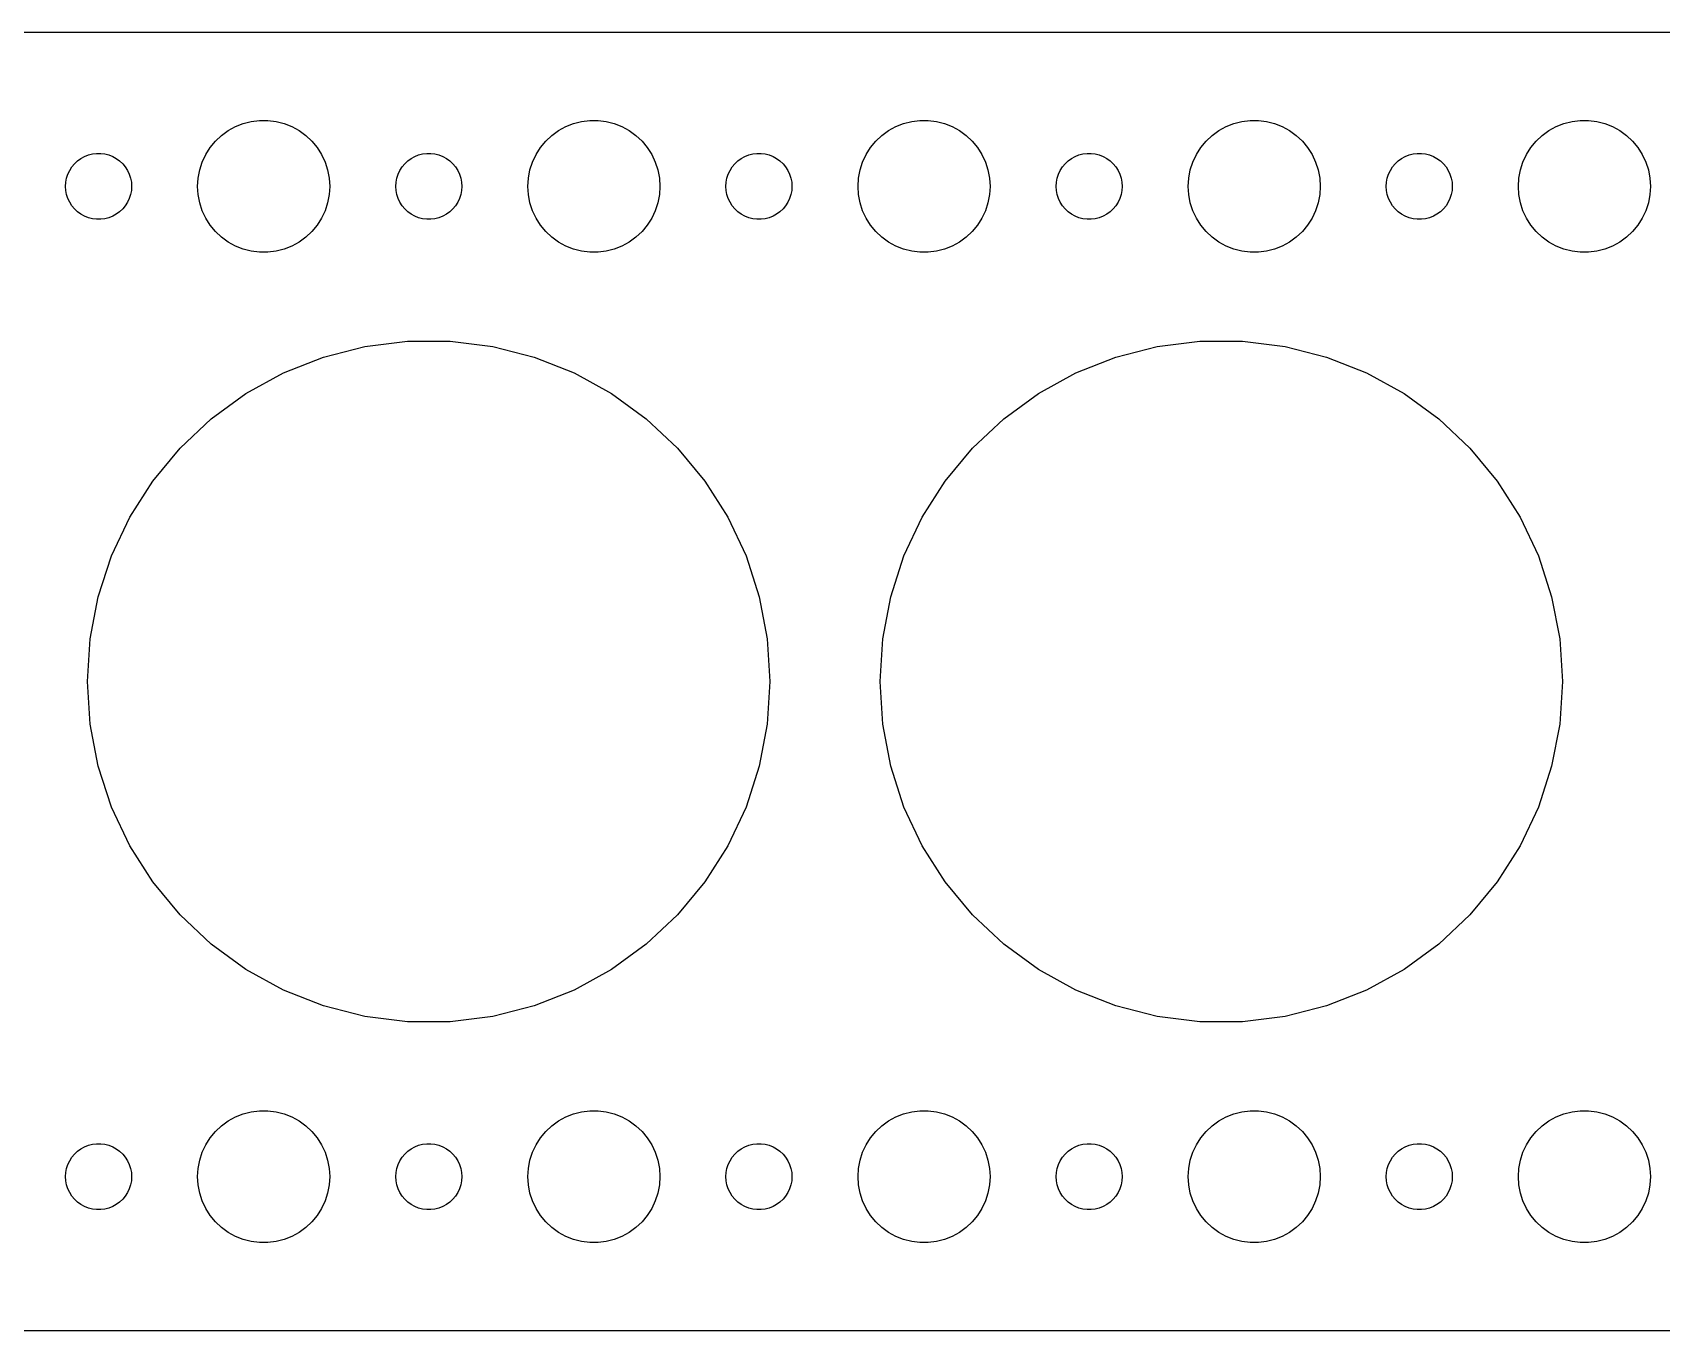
# Model space of a CAD drawing. Header units: metres. Extents: x -104 to 104, y 40 to 98.
# Drawn here: x -18 to 56, y 39.5 to 98.5 of the extents above; entities that cross this region are included whole.
import ezdxf

# ---------------------------------------------------------------- set-up
doc = ezdxf.new("R2010")
doc.units = ezdxf.units.M

msp = doc.modelspace()

# ---------------------------------------------------------------- linework, layer by layer
for p, q in [((99.8139, 98.4901), (-99.8139, 98.4901)), ((-9.41226, 93.8115), (-9.10747, 94.033)), ((-9.10747, 94.033), (-8.77733, 94.2145)), ((-8.77733, 94.2145), (-8.42705, 94.3532)), ((-8.42705, 94.3532), (-8.06213, 94.4469)), ((-8.06213, 94.4469), (-7.68837, 94.4941)), ((-7.68837, 94.4941), (-7.31161, 94.4941)), ((-7.31161, 94.4941), (-6.93785, 94.4469)), ((-6.93785, 94.4469), (-6.57294, 94.3532)), ((-6.57294, 94.3532), (-6.22266, 94.2145)), ((-6.22266, 94.2145), (-5.89252, 94.033)), ((-5.89252, 94.033), (-5.58772, 93.8115)), ((5.58772, 93.8115), (5.89252, 94.033)), ((5.89252, 94.033), (6.22266, 94.2145)), ((6.22266, 94.2145), (6.57294, 94.3532)), ((6.57294, 94.3532), (6.93785, 94.4469)), ((6.93785, 94.4469), (7.31161, 94.4941)), ((7.31161, 94.4941), (7.68837, 94.4941)), ((7.68837, 94.4941), (8.06213, 94.4469)), ((8.06213, 94.4469), (8.42705, 94.3532)), ((8.42705, 94.3532), (8.77733, 94.2145)), ((8.77733, 94.2145), (9.10747, 94.033)), ((9.10747, 94.033), (9.41226, 93.8115)), ((20.5877, 93.8115), (20.8925, 94.033)), ((20.8925, 94.033), (21.2227, 94.2145)), ((21.2227, 94.2145), (21.5729, 94.3532)), ((21.5729, 94.3532), (21.9379, 94.4469)), ((21.9379, 94.4469), (22.3116, 94.4941)), ((22.3116, 94.4941), (22.6884, 94.4941)), ((22.6884, 94.4941), (23.0621, 94.4469)), ((23.0621, 94.4469), (23.427, 94.3532)), ((23.427, 94.3532), (23.7773, 94.2145)), ((23.7773, 94.2145), (24.1075, 94.033)), ((24.1075, 94.033), (24.4123, 93.8115)), ((35.5877, 93.8115), (35.8925, 94.033)), ((35.8925, 94.033), (36.2227, 94.2145)), ((36.2227, 94.2145), (36.5729, 94.3532)), ((36.5729, 94.3532), (36.9379, 94.4469)), ((36.9379, 94.4469), (37.3116, 94.4941)), ((37.3116, 94.4941), (37.6884, 94.4941)), ((37.6884, 94.4941), (38.0621, 94.4469)), ((38.0621, 94.4469), (38.427, 94.3532)), ((38.427, 94.3532), (38.7773, 94.2145)), ((38.7773, 94.2145), (39.1075, 94.033)), ((39.1075, 94.033), (39.4123, 93.8115)), ((50.5877, 93.8115), (50.8925, 94.033)), ((50.8925, 94.033), (51.2227, 94.2145)), ((51.2227, 94.2145), (51.5729, 94.3532)), ((51.5729, 94.3532), (51.9379, 94.4469)), ((51.9379, 94.4469), (52.3116, 94.4941)), ((52.3116, 94.4941), (52.6884, 94.4941)), ((52.6884, 94.4941), (53.0621, 94.4469)), ((53.0621, 94.4469), (53.427, 94.3532)), ((53.427, 94.3532), (53.7773, 94.2145)), ((53.7773, 94.2145), (54.1075, 94.033)), ((54.1075, 94.033), (54.4123, 93.8115)), ((-10.1289, 92.9453), (-9.92705, 93.2634)), ((-9.92705, 93.2634), (-9.6869, 93.5536)), ((-9.6869, 93.5536), (-9.41226, 93.8115)), ((-5.58772, 93.8115), (-5.31308, 93.5536)), ((-5.31308, 93.5536), (-5.07294, 93.2634)), ((-5.07294, 93.2634), (-4.87108, 92.9453)), ((4.87108, 92.9453), (5.07294, 93.2634)), ((5.07294, 93.2634), (5.31308, 93.5536)), ((5.31308, 93.5536), (5.58772, 93.8115)), ((9.41226, 93.8115), (9.6869, 93.5536)), ((9.6869, 93.5536), (9.92705, 93.2634)), ((9.92705, 93.2634), (10.1289, 92.9453)), ((19.8711, 92.9453), (20.0729, 93.2634)), ((20.0729, 93.2634), (20.3131, 93.5536)), ((20.3131, 93.5536), (20.5877, 93.8115)), ((24.4123, 93.8115), (24.6869, 93.5536)), ((24.6869, 93.5536), (24.927, 93.2634)), ((24.927, 93.2634), (25.1289, 92.9453)), ((34.8711, 92.9453), (35.0729, 93.2634)), ((35.0729, 93.2634), (35.3131, 93.5536)), ((35.3131, 93.5536), (35.5877, 93.8115)), ((39.4123, 93.8115), (39.6869, 93.5536)), ((39.6869, 93.5536), (39.927, 93.2634)), ((39.927, 93.2634), (40.1289, 92.9453)), ((49.8711, 92.9453), (50.0729, 93.2634)), ((50.0729, 93.2634), (50.3131, 93.5536)), ((50.3131, 93.5536), (50.5877, 93.8115)), ((54.4123, 93.8115), (54.6869, 93.5536)), ((54.6869, 93.5536), (54.927, 93.2634)), ((54.927, 93.2634), (55.1289, 92.9453)), ((-16.2135, 92.3817), (-16.0934, 92.5268)), ((-16.0934, 92.5268), (-15.9561, 92.6558)), ((-15.9561, 92.6558), (-15.8037, 92.7665)), ((-15.8037, 92.7665), (-15.6387, 92.8572)), ((-15.6387, 92.8572), (-15.4635, 92.9266)), ((-15.4635, 92.9266), (-15.2811, 92.9734)), ((-15.2811, 92.9734), (-15.0942, 92.997)), ((-15.0942, 92.997), (-14.9058, 92.997)), ((-14.9058, 92.997), (-14.7189, 92.9734)), ((-14.7189, 92.9734), (-14.5365, 92.9266)), ((-14.5365, 92.9266), (-14.3613, 92.8572)), ((-14.3613, 92.8572), (-14.1963, 92.7665)), ((-14.1963, 92.7665), (-14.0439, 92.6558)), ((-14.0439, 92.6558), (-13.9065, 92.5268)), ((-13.9065, 92.5268), (-13.7865, 92.3817)), ((-10.4057, 92.2461), (-10.2893, 92.6044)), ((-10.2893, 92.6044), (-10.1289, 92.9453)), ((-4.87108, 92.9453), (-4.71066, 92.6044)), ((-4.71066, 92.6044), (-4.59424, 92.2461)), ((-1.21352, 92.3817), (-1.09344, 92.5268)), ((-1.09344, 92.5268), (-0.95613, 92.6558)), ((-0.95613, 92.6558), (-0.80373, 92.7665)), ((-0.80373, 92.7665), (-0.63866, 92.8572)), ((-0.63866, 92.8572), (-0.46352, 92.9266)), ((-0.46352, 92.9266), (-0.28107, 92.9734)), ((-0.28107, 92.9734), (-0.09418, 92.997)), ((-0.09418, 92.997), (0.09418, 92.997)), ((0.09418, 92.997), (0.28107, 92.9734)), ((0.28107, 92.9734), (0.46352, 92.9266)), ((0.46352, 92.9266), (0.63866, 92.8572)), ((0.63866, 92.8572), (0.80373, 92.7665)), ((0.80373, 92.7665), (0.95613, 92.6558)), ((0.95613, 92.6558), (1.09344, 92.5268)), ((1.09344, 92.5268), (1.21352, 92.3817)), ((4.59424, 92.2461), (4.71066, 92.6044)), ((4.71066, 92.6044), (4.87108, 92.9453)), ((10.1289, 92.9453), (10.2893, 92.6044)), ((10.2893, 92.6044), (10.4057, 92.2461)), ((13.7865, 92.3817), (13.9065, 92.5268)), ((13.9065, 92.5268), (14.0439, 92.6558)), ((14.0439, 92.6558), (14.1963, 92.7665)), ((14.1963, 92.7665), (14.3613, 92.8572)), ((14.3613, 92.8572), (14.5365, 92.9266)), ((14.5365, 92.9266), (14.7189, 92.9734)), ((14.7189, 92.9734), (14.9058, 92.997)), ((14.9058, 92.997), (15.0942, 92.997)), ((15.0942, 92.997), (15.2811, 92.9734)), ((15.2811, 92.9734), (15.4635, 92.9266)), ((15.4635, 92.9266), (15.6387, 92.8572)), ((15.6387, 92.8572), (15.8037, 92.7665)), ((15.8037, 92.7665), (15.9561, 92.6558)), ((15.9561, 92.6558), (16.0934, 92.5268)), ((16.0934, 92.5268), (16.2135, 92.3817)), ((19.5942, 92.2461), (19.7107, 92.6044)), ((19.7107, 92.6044), (19.8711, 92.9453)), ((25.1289, 92.9453), (25.2893, 92.6044)), ((25.2893, 92.6044), (25.4057, 92.2461)), ((28.7865, 92.3817), (28.9065, 92.5268)), ((28.9065, 92.5268), (29.0439, 92.6558)), ((29.0439, 92.6558), (29.1963, 92.7665)), ((29.1963, 92.7665), (29.3613, 92.8572)), ((29.3613, 92.8572), (29.5365, 92.9266)), ((29.5365, 92.9266), (29.7189, 92.9734)), ((29.7189, 92.9734), (29.9058, 92.997)), ((29.9058, 92.997), (30.0942, 92.997)), ((30.0942, 92.997), (30.2811, 92.9734)), ((30.2811, 92.9734), (30.4635, 92.9266)), ((30.4635, 92.9266), (30.6387, 92.8572)), ((30.6387, 92.8572), (30.8037, 92.7665)), ((30.8037, 92.7665), (30.9561, 92.6558)), ((30.9561, 92.6558), (31.0934, 92.5268)), ((31.0934, 92.5268), (31.2135, 92.3817)), ((34.5942, 92.2461), (34.7107, 92.6044)), ((34.7107, 92.6044), (34.8711, 92.9453)), ((40.1289, 92.9453), (40.2893, 92.6044)), ((40.2893, 92.6044), (40.4057, 92.2461)), ((43.7865, 92.3817), (43.9065, 92.5268)), ((43.9065, 92.5268), (44.0439, 92.6558)), ((44.0439, 92.6558), (44.1963, 92.7665)), ((44.1963, 92.7665), (44.3613, 92.8572)), ((44.3613, 92.8572), (44.5365, 92.9266)), ((44.5365, 92.9266), (44.7189, 92.9734)), ((44.7189, 92.9734), (44.9058, 92.997)), ((44.9058, 92.997), (45.0942, 92.997)), ((45.0942, 92.997), (45.2811, 92.9734)), ((45.2811, 92.9734), (45.4635, 92.9266)), ((45.4635, 92.9266), (45.6387, 92.8572)), ((45.6387, 92.8572), (45.8037, 92.7665)), ((45.8037, 92.7665), (45.9561, 92.6558)), ((45.9561, 92.6558), (46.0934, 92.5268)), ((46.0934, 92.5268), (46.2135, 92.3817)), ((49.5942, 92.2461), (49.7107, 92.6044)), ((49.7107, 92.6044), (49.8711, 92.9453)), ((55.1289, 92.9453), (55.2893, 92.6044)), ((55.2893, 92.6044), (55.4057, 92.2461)), ((-16.4882, 91.688), (-16.4529, 91.873)), ((-16.4529, 91.873), (-16.3947, 92.0522)), ((-16.3947, 92.0522), (-16.3145, 92.2226)), ((-16.3145, 92.2226), (-16.2135, 92.3817)), ((-13.7865, 92.3817), (-13.6855, 92.2226)), ((-13.6855, 92.2226), (-13.6053, 92.0522)), ((-13.6053, 92.0522), (-13.5471, 91.873)), ((-13.5471, 91.873), (-13.5118, 91.688)), ((-10.5, 91.5), (-10.4763, 91.876)), ((-10.4763, 91.876), (-10.4057, 92.2461)), ((-4.59424, 92.2461), (-4.52365, 91.876)), ((-4.52365, 91.876), (-4.5, 91.5)), ((-1.48816, 91.688), (-1.45287, 91.873)), ((-1.45287, 91.873), (-1.39465, 92.0522)), ((-1.39465, 92.0522), (-1.31445, 92.2226)), ((-1.31445, 92.2226), (-1.21352, 92.3817)), ((1.21352, 92.3817), (1.31445, 92.2226)), ((1.31445, 92.2226), (1.39465, 92.0522)), ((1.39465, 92.0522), (1.45287, 91.873)), ((1.45287, 91.873), (1.48816, 91.688)), ((4.5, 91.5), (4.52365, 91.876)), ((4.52365, 91.876), (4.59424, 92.2461)), ((10.4057, 92.2461), (10.4763, 91.876)), ((10.4763, 91.876), (10.5, 91.5)), ((13.5118, 91.688), (13.5471, 91.873)), ((13.5471, 91.873), (13.6053, 92.0522)), ((13.6053, 92.0522), (13.6855, 92.2226)), ((13.6855, 92.2226), (13.7865, 92.3817)), ((16.2135, 92.3817), (16.3145, 92.2226)), ((16.3145, 92.2226), (16.3947, 92.0522)), ((16.3947, 92.0522), (16.4529, 91.873)), ((16.4529, 91.873), (16.4882, 91.688)), ((19.5, 91.5), (19.5237, 91.876)), ((19.5237, 91.876), (19.5942, 92.2461)), ((25.4057, 92.2461), (25.4763, 91.876)), ((25.4763, 91.876), (25.5, 91.5)), ((28.5118, 91.688), (28.5471, 91.873)), ((28.5471, 91.873), (28.6053, 92.0522)), ((28.6053, 92.0522), (28.6855, 92.2226)), ((28.6855, 92.2226), (28.7865, 92.3817)), ((31.2135, 92.3817), (31.3145, 92.2226)), ((31.3145, 92.2226), (31.3947, 92.0522)), ((31.3947, 92.0522), (31.4529, 91.873)), ((31.4529, 91.873), (31.4882, 91.688)), ((34.5, 91.5), (34.5237, 91.876)), ((34.5237, 91.876), (34.5942, 92.2461)), ((40.4057, 92.2461), (40.4763, 91.876)), ((40.4763, 91.876), (40.5, 91.5)), ((43.5118, 91.688), (43.5471, 91.873)), ((43.5471, 91.873), (43.6053, 92.0522)), ((43.6053, 92.0522), (43.6855, 92.2226)), ((43.6855, 92.2226), (43.7865, 92.3817)), ((46.2135, 92.3817), (46.3145, 92.2226)), ((46.3145, 92.2226), (46.3947, 92.0522)), ((46.3947, 92.0522), (46.4529, 91.873)), ((46.4529, 91.873), (46.4882, 91.688)), ((49.5, 91.5), (49.5237, 91.876)), ((49.5237, 91.876), (49.5942, 92.2461)), ((55.4057, 92.2461), (55.4763, 91.876)), ((55.4763, 91.876), (55.5, 91.5)), ((-16.5, 91.5), (-16.4882, 91.688)), ((-16.4882, 91.312), (-16.5, 91.5)), ((-16.4529, 91.127), (-16.4882, 91.312)), ((-16.3947, 90.9478), (-16.4529, 91.127)), ((-13.5471, 91.127), (-13.6053, 90.9478)), ((-13.5118, 91.312), (-13.5471, 91.127)), ((-13.5118, 91.688), (-13.5, 91.5)), ((-13.5, 91.5), (-13.5118, 91.312)), ((-10.4763, 91.124), (-10.5, 91.5)), ((-10.4057, 90.7539), (-10.4763, 91.124)), ((-4.52365, 91.124), (-4.59424, 90.7539)), ((-4.5, 91.5), (-4.52365, 91.124)), ((-1.5, 91.5), (-1.48816, 91.688)), ((-1.48816, 91.312), (-1.5, 91.5)), ((-1.45287, 91.127), (-1.48816, 91.312)), ((-1.39465, 90.9478), (-1.45287, 91.127)), ((1.45287, 91.127), (1.39465, 90.9478)), ((1.48816, 91.312), (1.45287, 91.127)), ((1.48816, 91.688), (1.5, 91.5)), ((1.5, 91.5), (1.48816, 91.312)), ((4.52365, 91.124), (4.5, 91.5)), ((4.59424, 90.7539), (4.52365, 91.124)), ((10.4763, 91.124), (10.4057, 90.7539)), ((10.5, 91.5), (10.4763, 91.124)), ((13.5, 91.5), (13.5118, 91.688)), ((13.5118, 91.312), (13.5, 91.5)), ((13.5471, 91.127), (13.5118, 91.312)), ((13.6053, 90.9478), (13.5471, 91.127)), ((16.4529, 91.127), (16.3947, 90.9478)), ((16.4882, 91.312), (16.4529, 91.127)), ((16.4882, 91.688), (16.5, 91.5)), ((16.5, 91.5), (16.4882, 91.312)), ((19.5237, 91.124), (19.5, 91.5)), ((19.5942, 90.7539), (19.5237, 91.124)), ((25.4763, 91.124), (25.4057, 90.7539)), ((25.5, 91.5), (25.4763, 91.124)), ((28.5, 91.5), (28.5118, 91.688)), ((28.5118, 91.312), (28.5, 91.5)), ((28.5471, 91.127), (28.5118, 91.312)), ((28.6053, 90.9478), (28.5471, 91.127)), ((31.4529, 91.127), (31.3947, 90.9478)), ((31.4882, 91.312), (31.4529, 91.127)), ((31.4882, 91.688), (31.5, 91.5)), ((31.5, 91.5), (31.4882, 91.312)), ((34.5237, 91.124), (34.5, 91.5)), ((34.5942, 90.7539), (34.5237, 91.124)), ((40.4763, 91.124), (40.4057, 90.7539)), ((40.5, 91.5), (40.4763, 91.124)), ((43.5, 91.5), (43.5118, 91.688)), ((43.5118, 91.312), (43.5, 91.5)), ((43.5471, 91.127), (43.5118, 91.312)), ((43.6053, 90.9478), (43.5471, 91.127)), ((46.4529, 91.127), (46.3947, 90.9478)), ((46.4882, 91.312), (46.4529, 91.127)), ((46.4882, 91.688), (46.5, 91.5)), ((46.5, 91.5), (46.4882, 91.312)), ((49.5237, 91.124), (49.5, 91.5)), ((49.5942, 90.7539), (49.5237, 91.124)), ((55.4763, 91.124), (55.4057, 90.7539)), ((55.5, 91.5), (55.4763, 91.124)), ((-16.3145, 90.7774), (-16.3947, 90.9478)), ((-16.2135, 90.6183), (-16.3145, 90.7774)), ((-16.0934, 90.4732), (-16.2135, 90.6183)), ((-15.9561, 90.3442), (-16.0934, 90.4732)), ((-15.8037, 90.2335), (-15.9561, 90.3442)), ((-14.0439, 90.3442), (-14.1963, 90.2335)), ((-13.9065, 90.4732), (-14.0439, 90.3442)), ((-13.7865, 90.6183), (-13.9065, 90.4732)), ((-13.6855, 90.7774), (-13.7865, 90.6183)), ((-13.6053, 90.9478), (-13.6855, 90.7774)), ((-10.2893, 90.3956), (-10.4057, 90.7539)), ((-10.1289, 90.0547), (-10.2893, 90.3956)), ((-4.71066, 90.3956), (-4.87108, 90.0547)), ((-4.59424, 90.7539), (-4.71066, 90.3956)), ((-1.31445, 90.7774), (-1.39465, 90.9478)), ((-1.21352, 90.6183), (-1.31445, 90.7774)), ((-1.09344, 90.4732), (-1.21352, 90.6183)), ((-0.95613, 90.3442), (-1.09344, 90.4732)), ((-0.80373, 90.2335), (-0.95613, 90.3442)), ((0.95613, 90.3442), (0.80373, 90.2335)), ((1.09344, 90.4732), (0.95613, 90.3442)), ((1.21352, 90.6183), (1.09344, 90.4732)), ((1.31445, 90.7774), (1.21352, 90.6183)), ((1.39465, 90.9478), (1.31445, 90.7774)), ((4.71066, 90.3956), (4.59424, 90.7539)), ((4.87108, 90.0547), (4.71066, 90.3956)), ((10.2893, 90.3956), (10.1289, 90.0547)), ((10.4057, 90.7539), (10.2893, 90.3956)), ((13.6855, 90.7774), (13.6053, 90.9478)), ((13.7865, 90.6183), (13.6855, 90.7774)), ((13.9065, 90.4732), (13.7865, 90.6183)), ((14.0439, 90.3442), (13.9065, 90.4732)), ((14.1963, 90.2335), (14.0439, 90.3442)), ((15.9561, 90.3442), (15.8037, 90.2335)), ((16.0934, 90.4732), (15.9561, 90.3442)), ((16.2135, 90.6183), (16.0934, 90.4732)), ((16.3145, 90.7774), (16.2135, 90.6183)), ((16.3947, 90.9478), (16.3145, 90.7774)), ((19.7107, 90.3956), (19.5942, 90.7539)), ((19.8711, 90.0547), (19.7107, 90.3956)), ((25.2893, 90.3956), (25.1289, 90.0547)), ((25.4057, 90.7539), (25.2893, 90.3956)), ((28.6855, 90.7774), (28.6053, 90.9478)), ((28.7865, 90.6183), (28.6855, 90.7774)), ((28.9065, 90.4732), (28.7865, 90.6183)), ((29.0439, 90.3442), (28.9065, 90.4732)), ((29.1963, 90.2335), (29.0439, 90.3442)), ((30.9561, 90.3442), (30.8037, 90.2335)), ((31.0934, 90.4732), (30.9561, 90.3442)), ((31.2135, 90.6183), (31.0934, 90.4732)), ((31.3145, 90.7774), (31.2135, 90.6183)), ((31.3947, 90.9478), (31.3145, 90.7774)), ((34.7107, 90.3956), (34.5942, 90.7539)), ((34.8711, 90.0547), (34.7107, 90.3956)), ((40.2893, 90.3956), (40.1289, 90.0547)), ((40.4057, 90.7539), (40.2893, 90.3956)), ((43.6855, 90.7774), (43.6053, 90.9478)), ((43.7865, 90.6183), (43.6855, 90.7774)), ((43.9065, 90.4732), (43.7865, 90.6183)), ((44.0439, 90.3442), (43.9065, 90.4732)), ((44.1963, 90.2335), (44.0439, 90.3442)), ((45.9561, 90.3442), (45.8037, 90.2335)), ((46.0934, 90.4732), (45.9561, 90.3442)), ((46.2135, 90.6183), (46.0934, 90.4732)), ((46.3145, 90.7774), (46.2135, 90.6183)), ((46.3947, 90.9478), (46.3145, 90.7774)), ((49.7107, 90.3956), (49.5942, 90.7539)), ((49.8711, 90.0547), (49.7107, 90.3956)), ((55.2893, 90.3956), (55.1289, 90.0547)), ((55.4057, 90.7539), (55.2893, 90.3956)), ((-15.6387, 90.1427), (-15.8037, 90.2335)), ((-15.4635, 90.0734), (-15.6387, 90.1427)), ((-15.2811, 90.0266), (-15.4635, 90.0734)), ((-15.0942, 90.003), (-15.2811, 90.0266)), ((-14.9058, 90.003), (-15.0942, 90.003)), ((-14.7189, 90.0266), (-14.9058, 90.003)), ((-14.5365, 90.0734), (-14.7189, 90.0266)), ((-14.3613, 90.1427), (-14.5365, 90.0734)), ((-14.1963, 90.2335), (-14.3613, 90.1427)), ((-9.92705, 89.7366), (-10.1289, 90.0547)), ((-9.6869, 89.4464), (-9.92705, 89.7366)), ((-5.07294, 89.7366), (-5.31308, 89.4464)), ((-4.87108, 90.0547), (-5.07294, 89.7366)), ((-0.63866, 90.1427), (-0.80373, 90.2335)), ((-0.46352, 90.0734), (-0.63866, 90.1427)), ((-0.28107, 90.0266), (-0.46352, 90.0734)), ((-0.09418, 90.003), (-0.28107, 90.0266)), ((0.09418, 90.003), (-0.09418, 90.003)), ((0.28107, 90.0266), (0.09418, 90.003)), ((0.46352, 90.0734), (0.28107, 90.0266)), ((0.63866, 90.1427), (0.46352, 90.0734)), ((0.80373, 90.2335), (0.63866, 90.1427)), ((5.07294, 89.7366), (4.87108, 90.0547)), ((5.31308, 89.4464), (5.07294, 89.7366)), ((9.92705, 89.7366), (9.6869, 89.4464)), ((10.1289, 90.0547), (9.92705, 89.7366)), ((14.3613, 90.1427), (14.1963, 90.2335)), ((14.5365, 90.0734), (14.3613, 90.1427)), ((14.7189, 90.0266), (14.5365, 90.0734)), ((14.9058, 90.003), (14.7189, 90.0266)), ((15.0942, 90.003), (14.9058, 90.003)), ((15.2811, 90.0266), (15.0942, 90.003)), ((15.4635, 90.0734), (15.2811, 90.0266)), ((15.6387, 90.1427), (15.4635, 90.0734)), ((15.8037, 90.2335), (15.6387, 90.1427)), ((20.0729, 89.7366), (19.8711, 90.0547)), ((20.3131, 89.4464), (20.0729, 89.7366)), ((24.927, 89.7366), (24.6869, 89.4464)), ((25.1289, 90.0547), (24.927, 89.7366)), ((29.3613, 90.1427), (29.1963, 90.2335)), ((29.5365, 90.0734), (29.3613, 90.1427)), ((29.7189, 90.0266), (29.5365, 90.0734)), ((29.9058, 90.003), (29.7189, 90.0266)), ((30.0942, 90.003), (29.9058, 90.003)), ((30.2811, 90.0266), (30.0942, 90.003)), ((30.4635, 90.0734), (30.2811, 90.0266)), ((30.6387, 90.1427), (30.4635, 90.0734)), ((30.8037, 90.2335), (30.6387, 90.1427)), ((35.0729, 89.7366), (34.8711, 90.0547)), ((35.3131, 89.4464), (35.0729, 89.7366)), ((39.927, 89.7366), (39.6869, 89.4464)), ((40.1289, 90.0547), (39.927, 89.7366)), ((44.3613, 90.1427), (44.1963, 90.2335)), ((44.5365, 90.0734), (44.3613, 90.1427)), ((44.7189, 90.0266), (44.5365, 90.0734)), ((44.9058, 90.003), (44.7189, 90.0266)), ((45.0942, 90.003), (44.9058, 90.003)), ((45.2811, 90.0266), (45.0942, 90.003)), ((45.4635, 90.0734), (45.2811, 90.0266)), ((45.6387, 90.1427), (45.4635, 90.0734)), ((45.8037, 90.2335), (45.6387, 90.1427)), ((50.0729, 89.7366), (49.8711, 90.0547)), ((50.3131, 89.4464), (50.0729, 89.7366)), ((54.927, 89.7366), (54.6869, 89.4464)), ((55.1289, 90.0547), (54.927, 89.7366)), ((-9.41226, 89.1884), (-9.6869, 89.4464)), ((-9.10747, 88.967), (-9.41226, 89.1884)), ((-8.77733, 88.7855), (-9.10747, 88.967)), ((-5.89252, 88.967), (-6.22266, 88.7855)), ((-5.58772, 89.1884), (-5.89252, 88.967)), ((-5.31308, 89.4464), (-5.58772, 89.1884)), ((5.58772, 89.1884), (5.31308, 89.4464)), ((5.89252, 88.967), (5.58772, 89.1884)), ((6.22266, 88.7855), (5.89252, 88.967)), ((9.10747, 88.967), (8.77733, 88.7855)), ((9.41226, 89.1884), (9.10747, 88.967)), ((9.6869, 89.4464), (9.41226, 89.1884)), ((20.5877, 89.1884), (20.3131, 89.4464)), ((20.8925, 88.967), (20.5877, 89.1884)), ((21.2227, 88.7855), (20.8925, 88.967)), ((24.1075, 88.967), (23.7773, 88.7855)), ((24.4123, 89.1884), (24.1075, 88.967)), ((24.6869, 89.4464), (24.4123, 89.1884)), ((35.5877, 89.1884), (35.3131, 89.4464)), ((35.8925, 88.967), (35.5877, 89.1884)), ((36.2227, 88.7855), (35.8925, 88.967)), ((39.1075, 88.967), (38.7773, 88.7855)), ((39.4123, 89.1884), (39.1075, 88.967)), ((39.6869, 89.4464), (39.4123, 89.1884)), ((50.5877, 89.1884), (50.3131, 89.4464)), ((50.8925, 88.967), (50.5877, 89.1884)), ((51.2227, 88.7855), (50.8925, 88.967)), ((54.1075, 88.967), (53.7773, 88.7855)), ((54.4123, 89.1884), (54.1075, 88.967)), ((54.6869, 89.4464), (54.4123, 89.1884)), ((-8.42705, 88.6468), (-8.77733, 88.7855)), ((-8.06213, 88.5531), (-8.42705, 88.6468)), ((-7.68837, 88.5059), (-8.06213, 88.5531)), ((-7.31161, 88.5059), (-7.68837, 88.5059)), ((-6.93785, 88.5531), (-7.31161, 88.5059)), ((-6.57294, 88.6468), (-6.93785, 88.5531)), ((-6.22266, 88.7855), (-6.57294, 88.6468)), ((6.57294, 88.6468), (6.22266, 88.7855)), ((6.93785, 88.5531), (6.57294, 88.6468)), ((7.31161, 88.5059), (6.93785, 88.5531)), ((7.68837, 88.5059), (7.31161, 88.5059)), ((8.06213, 88.5531), (7.68837, 88.5059)), ((8.42705, 88.6468), (8.06213, 88.5531)), ((8.77733, 88.7855), (8.42705, 88.6468)), ((21.5729, 88.6468), (21.2227, 88.7855)), ((21.9379, 88.5531), (21.5729, 88.6468)), ((22.3116, 88.5059), (21.9379, 88.5531)), ((22.6884, 88.5059), (22.3116, 88.5059)), ((23.0621, 88.5531), (22.6884, 88.5059)), ((23.427, 88.6468), (23.0621, 88.5531)), ((23.7773, 88.7855), (23.427, 88.6468)), ((36.5729, 88.6468), (36.2227, 88.7855)), ((36.9379, 88.5531), (36.5729, 88.6468)), ((37.3116, 88.5059), (36.9379, 88.5531)), ((37.6884, 88.5059), (37.3116, 88.5059)), ((38.0621, 88.5531), (37.6884, 88.5059)), ((38.427, 88.6468), (38.0621, 88.5531)), ((38.7773, 88.7855), (38.427, 88.6468)), ((51.5729, 88.6468), (51.2227, 88.7855)), ((51.9379, 88.5531), (51.5729, 88.6468)), ((52.3116, 88.5059), (51.9379, 88.5531)), ((52.6884, 88.5059), (52.3116, 88.5059)), ((53.0621, 88.5531), (52.6884, 88.5059)), ((53.427, 88.6468), (53.0621, 88.5531)), ((53.7773, 88.7855), (53.427, 88.6468)), ((-2.9044, 84.2254), (-0.97325, 84.4694)), ((-0.97325, 84.4694), (0.97325, 84.4694)), ((0.97325, 84.4694), (2.9044, 84.2254)), ((33.0956, 84.2254), (35.0267, 84.4694)), ((35.0267, 84.4694), (36.9733, 84.4694)), ((36.9733, 84.4694), (38.9044, 84.2254)), ((-6.59958, 83.0248), (-4.78975, 83.7414)), ((-4.78975, 83.7414), (-2.9044, 84.2254)), ((2.9044, 84.2254), (4.78975, 83.7414)), ((4.78975, 83.7414), (6.59958, 83.0248)), ((29.4004, 83.0248), (31.2102, 83.7414)), ((31.2102, 83.7414), (33.0956, 84.2254)), ((38.9044, 84.2254), (40.7898, 83.7414)), ((40.7898, 83.7414), (42.5996, 83.0248)), ((-8.30531, 82.0871), (-6.59958, 83.0248)), ((6.59958, 83.0248), (8.30531, 82.0871)), ((27.6947, 82.0871), (29.4004, 83.0248)), ((42.5996, 83.0248), (44.3053, 82.0871)), ((-9.88007, 80.9429), (-8.30531, 82.0871)), ((8.30531, 82.0871), (9.88007, 80.9429)), ((26.1199, 80.9429), (27.6947, 82.0871)), ((44.3053, 82.0871), (45.8801, 80.9429)), ((-11.299, 79.6105), (-9.88007, 80.9429)), ((9.88007, 80.9429), (11.299, 79.6105)), ((24.701, 79.6105), (26.1199, 80.9429)), ((45.8801, 80.9429), (47.299, 79.6105)), ((-12.5397, 78.1107), (-11.299, 79.6105)), ((11.299, 79.6105), (12.5397, 78.1107)), ((23.4602, 78.1107), (24.701, 79.6105)), ((47.299, 79.6105), (48.5398, 78.1107)), ((-13.5827, 76.4672), (-12.5397, 78.1107)), ((12.5397, 78.1107), (13.5827, 76.4672)), ((22.4172, 76.4672), (23.4602, 78.1107)), ((48.5398, 78.1107), (49.5827, 76.4672)), ((-14.4115, 74.7059), (-13.5827, 76.4672)), ((13.5827, 76.4672), (14.4115, 74.7059)), ((21.5885, 74.7059), (22.4172, 76.4672)), ((49.5827, 76.4672), (50.4115, 74.7059)), ((-15.013, 72.8547), (-14.4115, 74.7059)), ((14.4115, 74.7059), (15.013, 72.8547)), ((20.987, 72.8547), (21.5885, 74.7059)), ((50.4115, 74.7059), (51.013, 72.8547)), ((-15.3778, 70.9427), (-15.013, 72.8547)), ((15.013, 72.8547), (15.3778, 70.9427)), ((20.6222, 70.9427), (20.987, 72.8547)), ((51.013, 72.8547), (51.3778, 70.9427)), ((-15.5, 69), (-15.3778, 70.9427)), ((15.3778, 70.9427), (15.5, 69)), ((20.5, 69), (20.6222, 70.9427)), ((51.3778, 70.9427), (51.5, 69)), ((-15.3778, 67.0573), (-15.5, 69)), ((15.5, 69), (15.3778, 67.0573)), ((20.6222, 67.0573), (20.5, 69)), ((51.5, 69), (51.3778, 67.0573)), ((-15.013, 65.1453), (-15.3778, 67.0573)), ((15.3778, 67.0573), (15.013, 65.1453)), ((20.987, 65.1453), (20.6222, 67.0573)), ((51.3778, 67.0573), (51.013, 65.1453)), ((-14.4115, 63.2941), (-15.013, 65.1453)), ((15.013, 65.1453), (14.4115, 63.2941)), ((21.5885, 63.2941), (20.987, 65.1453)), ((51.013, 65.1453), (50.4115, 63.2941)), ((-13.5827, 61.5328), (-14.4115, 63.2941)), ((14.4115, 63.2941), (13.5827, 61.5328)), ((22.4172, 61.5328), (21.5885, 63.2941)), ((50.4115, 63.2941), (49.5827, 61.5328)), ((-12.5397, 59.8893), (-13.5827, 61.5328)), ((13.5827, 61.5328), (12.5397, 59.8893)), ((23.4602, 59.8893), (22.4172, 61.5328)), ((49.5827, 61.5328), (48.5398, 59.8893)), ((-11.299, 58.3895), (-12.5397, 59.8893)), ((12.5397, 59.8893), (11.299, 58.3895)), ((24.701, 58.3895), (23.4602, 59.8893)), ((48.5398, 59.8893), (47.299, 58.3895)), ((-9.88007, 57.0571), (-11.299, 58.3895)), ((11.299, 58.3895), (9.88007, 57.0571)), ((26.1199, 57.0571), (24.701, 58.3895)), ((47.299, 58.3895), (45.8801, 57.0571)), ((-8.30531, 55.9129), (-9.88007, 57.0571)), ((9.88007, 57.0571), (8.30531, 55.9129)), ((27.6947, 55.9129), (26.1199, 57.0571)), ((45.8801, 57.0571), (44.3053, 55.9129)), ((-6.59958, 54.9752), (-8.30531, 55.9129)), ((8.30531, 55.9129), (6.59958, 54.9752)), ((29.4004, 54.9752), (27.6947, 55.9129)), ((44.3053, 55.9129), (42.5996, 54.9752)), ((-4.78975, 54.2586), (-6.59958, 54.9752)), ((6.59958, 54.9752), (4.78975, 54.2586)), ((31.2102, 54.2586), (29.4004, 54.9752)), ((42.5996, 54.9752), (40.7898, 54.2586)), ((-2.9044, 53.7746), (-4.78975, 54.2586)), ((4.78975, 54.2586), (2.9044, 53.7746)), ((33.0956, 53.7746), (31.2102, 54.2586)), ((40.7898, 54.2586), (38.9044, 53.7746)), ((-0.97325, 53.5306), (-2.9044, 53.7746)), ((0.97325, 53.5306), (-0.97325, 53.5306)), ((2.9044, 53.7746), (0.97325, 53.5306)), ((35.0267, 53.5306), (33.0956, 53.7746)), ((36.9733, 53.5306), (35.0267, 53.5306)), ((38.9044, 53.7746), (36.9733, 53.5306)), ((-9.41226, 48.8116), (-9.10747, 49.033)), ((-9.10747, 49.033), (-8.77733, 49.2145)), ((-8.77733, 49.2145), (-8.42705, 49.3532)), ((-8.42705, 49.3532), (-8.06213, 49.4469)), ((-8.06213, 49.4469), (-7.68837, 49.4941)), ((-7.68837, 49.4941), (-7.31161, 49.4941)), ((-7.31161, 49.4941), (-6.93785, 49.4469)), ((-6.93785, 49.4469), (-6.57294, 49.3532)), ((-6.57294, 49.3532), (-6.22266, 49.2145)), ((-6.22266, 49.2145), (-5.89252, 49.033)), ((-5.89252, 49.033), (-5.58772, 48.8116)), ((5.58772, 48.8116), (5.89252, 49.033)), ((5.89252, 49.033), (6.22266, 49.2145)), ((6.22266, 49.2145), (6.57294, 49.3532)), ((6.57294, 49.3532), (6.93785, 49.4469)), ((6.93785, 49.4469), (7.31161, 49.4941)), ((7.31161, 49.4941), (7.68837, 49.4941)), ((7.68837, 49.4941), (8.06213, 49.4469)), ((8.06213, 49.4469), (8.42705, 49.3532)), ((8.42705, 49.3532), (8.77733, 49.2145)), ((8.77733, 49.2145), (9.10747, 49.033)), ((9.10747, 49.033), (9.41226, 48.8116)), ((20.5877, 48.8116), (20.8925, 49.033)), ((20.8925, 49.033), (21.2227, 49.2145)), ((21.2227, 49.2145), (21.5729, 49.3532)), ((21.5729, 49.3532), (21.9379, 49.4469)), ((21.9379, 49.4469), (22.3116, 49.4941)), ((22.3116, 49.4941), (22.6884, 49.4941)), ((22.6884, 49.4941), (23.0621, 49.4469)), ((23.0621, 49.4469), (23.427, 49.3532)), ((23.427, 49.3532), (23.7773, 49.2145)), ((23.7773, 49.2145), (24.1075, 49.033)), ((24.1075, 49.033), (24.4123, 48.8116)), ((35.5877, 48.8116), (35.8925, 49.033)), ((35.8925, 49.033), (36.2227, 49.2145)), ((36.2227, 49.2145), (36.5729, 49.3532)), ((36.5729, 49.3532), (36.9379, 49.4469)), ((36.9379, 49.4469), (37.3116, 49.4941)), ((37.3116, 49.4941), (37.6884, 49.4941)), ((37.6884, 49.4941), (38.0621, 49.4469)), ((38.0621, 49.4469), (38.427, 49.3532)), ((38.427, 49.3532), (38.7773, 49.2145)), ((38.7773, 49.2145), (39.1075, 49.033)), ((39.1075, 49.033), (39.4123, 48.8116)), ((50.5877, 48.8116), (50.8925, 49.033)), ((50.8925, 49.033), (51.2227, 49.2145)), ((51.2227, 49.2145), (51.5729, 49.3532)), ((51.5729, 49.3532), (51.9379, 49.4469)), ((51.9379, 49.4469), (52.3116, 49.4941)), ((52.3116, 49.4941), (52.6884, 49.4941)), ((52.6884, 49.4941), (53.0621, 49.4469)), ((53.0621, 49.4469), (53.427, 49.3532)), ((53.427, 49.3532), (53.7773, 49.2145)), ((53.7773, 49.2145), (54.1075, 49.033)), ((54.1075, 49.033), (54.4123, 48.8116)), ((-10.1289, 47.9453), (-9.92705, 48.2634)), ((-9.92705, 48.2634), (-9.6869, 48.5536)), ((-9.6869, 48.5536), (-9.41226, 48.8116)), ((-5.58772, 48.8116), (-5.31308, 48.5536)), ((-5.31308, 48.5536), (-5.07294, 48.2634)), ((-5.07294, 48.2634), (-4.87108, 47.9453)), ((4.87108, 47.9453), (5.07294, 48.2634)), ((5.07294, 48.2634), (5.31308, 48.5536)), ((5.31308, 48.5536), (5.58772, 48.8116)), ((9.41226, 48.8116), (9.6869, 48.5536)), ((9.6869, 48.5536), (9.92705, 48.2634)), ((9.92705, 48.2634), (10.1289, 47.9453)), ((19.8711, 47.9453), (20.0729, 48.2634)), ((20.0729, 48.2634), (20.3131, 48.5536)), ((20.3131, 48.5536), (20.5877, 48.8116)), ((24.4123, 48.8116), (24.6869, 48.5536)), ((24.6869, 48.5536), (24.927, 48.2634)), ((24.927, 48.2634), (25.1289, 47.9453)), ((34.8711, 47.9453), (35.0729, 48.2634)), ((35.0729, 48.2634), (35.3131, 48.5536)), ((35.3131, 48.5536), (35.5877, 48.8116)), ((39.4123, 48.8116), (39.6869, 48.5536)), ((39.6869, 48.5536), (39.927, 48.2634)), ((39.927, 48.2634), (40.1289, 47.9453)), ((49.8711, 47.9453), (50.0729, 48.2634)), ((50.0729, 48.2634), (50.3131, 48.5536)), ((50.3131, 48.5536), (50.5877, 48.8116)), ((54.4123, 48.8116), (54.6869, 48.5536)), ((54.6869, 48.5536), (54.927, 48.2634)), ((54.927, 48.2634), (55.1289, 47.9453)), ((-16.3145, 47.2226), (-16.2135, 47.3817)), ((-16.2135, 47.3817), (-16.0934, 47.5268)), ((-16.0934, 47.5268), (-15.9561, 47.6558)), ((-15.9561, 47.6558), (-15.8037, 47.7665)), ((-15.8037, 47.7665), (-15.6387, 47.8573)), ((-15.6387, 47.8573), (-15.4635, 47.9266)), ((-15.4635, 47.9266), (-15.2811, 47.9734)), ((-15.2811, 47.9734), (-15.0942, 47.997)), ((-15.0942, 47.997), (-14.9058, 47.997)), ((-14.9058, 47.997), (-14.7189, 47.9734)), ((-14.7189, 47.9734), (-14.5365, 47.9266)), ((-14.5365, 47.9266), (-14.3613, 47.8573)), ((-14.3613, 47.8573), (-14.1963, 47.7665)), ((-14.1963, 47.7665), (-14.0439, 47.6558)), ((-14.0439, 47.6558), (-13.9065, 47.5268)), ((-13.9065, 47.5268), (-13.7865, 47.3817)), ((-13.7865, 47.3817), (-13.6855, 47.2226)), ((-10.4057, 47.2461), (-10.2893, 47.6044)), ((-10.2893, 47.6044), (-10.1289, 47.9453)), ((-4.87108, 47.9453), (-4.71066, 47.6044)), ((-4.71066, 47.6044), (-4.59424, 47.2461)), ((-1.31445, 47.2226), (-1.21352, 47.3817)), ((-1.21352, 47.3817), (-1.09344, 47.5268)), ((-1.09344, 47.5268), (-0.95613, 47.6558)), ((-0.95613, 47.6558), (-0.80373, 47.7665)), ((-0.80373, 47.7665), (-0.63866, 47.8573)), ((-0.63866, 47.8573), (-0.46352, 47.9266)), ((-0.46352, 47.9266), (-0.28107, 47.9734)), ((-0.28107, 47.9734), (-0.09418, 47.997)), ((-0.09418, 47.997), (0.09418, 47.997)), ((0.09418, 47.997), (0.28107, 47.9734)), ((0.28107, 47.9734), (0.46352, 47.9266)), ((0.46352, 47.9266), (0.63866, 47.8573)), ((0.63866, 47.8573), (0.80373, 47.7665)), ((0.80373, 47.7665), (0.95613, 47.6558)), ((0.95613, 47.6558), (1.09344, 47.5268)), ((1.09344, 47.5268), (1.21352, 47.3817)), ((1.21352, 47.3817), (1.31445, 47.2226)), ((4.59424, 47.2461), (4.71066, 47.6044)), ((4.71066, 47.6044), (4.87108, 47.9453)), ((10.1289, 47.9453), (10.2893, 47.6044)), ((10.2893, 47.6044), (10.4057, 47.2461)), ((13.6855, 47.2226), (13.7865, 47.3817)), ((13.7865, 47.3817), (13.9065, 47.5268)), ((13.9065, 47.5268), (14.0439, 47.6558)), ((14.0439, 47.6558), (14.1963, 47.7665)), ((14.1963, 47.7665), (14.3613, 47.8573)), ((14.3613, 47.8573), (14.5365, 47.9266)), ((14.5365, 47.9266), (14.7189, 47.9734)), ((14.7189, 47.9734), (14.9058, 47.997)), ((14.9058, 47.997), (15.0942, 47.997)), ((15.0942, 47.997), (15.2811, 47.9734)), ((15.2811, 47.9734), (15.4635, 47.9266)), ((15.4635, 47.9266), (15.6387, 47.8573)), ((15.6387, 47.8573), (15.8037, 47.7665)), ((15.8037, 47.7665), (15.9561, 47.6558)), ((15.9561, 47.6558), (16.0934, 47.5268)), ((16.0934, 47.5268), (16.2135, 47.3817)), ((16.2135, 47.3817), (16.3145, 47.2226)), ((19.5942, 47.2461), (19.7107, 47.6044)), ((19.7107, 47.6044), (19.8711, 47.9453)), ((25.1289, 47.9453), (25.2893, 47.6044)), ((25.2893, 47.6044), (25.4057, 47.2461)), ((28.6855, 47.2226), (28.7865, 47.3817)), ((28.7865, 47.3817), (28.9065, 47.5268)), ((28.9065, 47.5268), (29.0439, 47.6558)), ((29.0439, 47.6558), (29.1963, 47.7665)), ((29.1963, 47.7665), (29.3613, 47.8573)), ((29.3613, 47.8573), (29.5365, 47.9266)), ((29.5365, 47.9266), (29.7189, 47.9734)), ((29.7189, 47.9734), (29.9058, 47.997)), ((29.9058, 47.997), (30.0942, 47.997)), ((30.0942, 47.997), (30.2811, 47.9734)), ((30.2811, 47.9734), (30.4635, 47.9266)), ((30.4635, 47.9266), (30.6387, 47.8573)), ((30.6387, 47.8573), (30.8037, 47.7665)), ((30.8037, 47.7665), (30.9561, 47.6558)), ((30.9561, 47.6558), (31.0934, 47.5268)), ((31.0934, 47.5268), (31.2135, 47.3817)), ((31.2135, 47.3817), (31.3145, 47.2226)), ((34.5942, 47.2461), (34.7107, 47.6044)), ((34.7107, 47.6044), (34.8711, 47.9453)), ((40.1289, 47.9453), (40.2893, 47.6044)), ((40.2893, 47.6044), (40.4057, 47.2461)), ((43.6855, 47.2226), (43.7865, 47.3817)), ((43.7865, 47.3817), (43.9065, 47.5268)), ((43.9065, 47.5268), (44.0439, 47.6558)), ((44.0439, 47.6558), (44.1963, 47.7665)), ((44.1963, 47.7665), (44.3613, 47.8573)), ((44.3613, 47.8573), (44.5365, 47.9266)), ((44.5365, 47.9266), (44.7189, 47.9734)), ((44.7189, 47.9734), (44.9058, 47.997)), ((44.9058, 47.997), (45.0942, 47.997)), ((45.0942, 47.997), (45.2811, 47.9734)), ((45.2811, 47.9734), (45.4635, 47.9266)), ((45.4635, 47.9266), (45.6387, 47.8573)), ((45.6387, 47.8573), (45.8037, 47.7665)), ((45.8037, 47.7665), (45.9561, 47.6558)), ((45.9561, 47.6558), (46.0934, 47.5268)), ((46.0934, 47.5268), (46.2135, 47.3817)), ((46.2135, 47.3817), (46.3145, 47.2226)), ((49.5942, 47.2461), (49.7107, 47.6044)), ((49.7107, 47.6044), (49.8711, 47.9453)), ((55.1289, 47.9453), (55.2893, 47.6044)), ((55.2893, 47.6044), (55.4057, 47.2461)), ((-16.5, 46.5), (-16.4882, 46.688)), ((-16.4882, 46.688), (-16.4529, 46.873)), ((-16.4529, 46.873), (-16.3947, 47.0522)), ((-16.3947, 47.0522), (-16.3145, 47.2226)), ((-13.6855, 47.2226), (-13.6053, 47.0522)), ((-13.6053, 47.0522), (-13.5471, 46.873)), ((-13.5471, 46.873), (-13.5118, 46.688)), ((-13.5118, 46.688), (-13.5, 46.5)), ((-10.5, 46.5), (-10.4763, 46.876)), ((-10.4763, 46.876), (-10.4057, 47.2461)), ((-4.59424, 47.2461), (-4.52365, 46.876)), ((-4.52365, 46.876), (-4.5, 46.5)), ((-1.5, 46.5), (-1.48816, 46.688)), ((-1.48816, 46.688), (-1.45287, 46.873)), ((-1.45287, 46.873), (-1.39465, 47.0522)), ((-1.39465, 47.0522), (-1.31445, 47.2226)), ((1.31445, 47.2226), (1.39465, 47.0522)), ((1.39465, 47.0522), (1.45287, 46.873)), ((1.45287, 46.873), (1.48816, 46.688)), ((1.48816, 46.688), (1.5, 46.5)), ((4.5, 46.5), (4.52365, 46.876)), ((4.52365, 46.876), (4.59424, 47.2461)), ((10.4057, 47.2461), (10.4763, 46.876)), ((10.4763, 46.876), (10.5, 46.5)), ((13.5, 46.5), (13.5118, 46.688)), ((13.5118, 46.688), (13.5471, 46.873)), ((13.5471, 46.873), (13.6053, 47.0522)), ((13.6053, 47.0522), (13.6855, 47.2226)), ((16.3145, 47.2226), (16.3947, 47.0522)), ((16.3947, 47.0522), (16.4529, 46.873)), ((16.4529, 46.873), (16.4882, 46.688)), ((16.4882, 46.688), (16.5, 46.5)), ((19.5, 46.5), (19.5237, 46.876)), ((19.5237, 46.876), (19.5942, 47.2461)), ((25.4057, 47.2461), (25.4763, 46.876)), ((25.4763, 46.876), (25.5, 46.5)), ((28.5, 46.5), (28.5118, 46.688)), ((28.5118, 46.688), (28.5471, 46.873)), ((28.5471, 46.873), (28.6053, 47.0522)), ((28.6053, 47.0522), (28.6855, 47.2226)), ((31.3145, 47.2226), (31.3947, 47.0522)), ((31.3947, 47.0522), (31.4529, 46.873)), ((31.4529, 46.873), (31.4882, 46.688)), ((31.4882, 46.688), (31.5, 46.5)), ((34.5, 46.5), (34.5237, 46.876)), ((34.5237, 46.876), (34.5942, 47.2461)), ((40.4057, 47.2461), (40.4763, 46.876)), ((40.4763, 46.876), (40.5, 46.5)), ((43.5, 46.5), (43.5118, 46.688)), ((43.5118, 46.688), (43.5471, 46.873)), ((43.5471, 46.873), (43.6053, 47.0522)), ((43.6053, 47.0522), (43.6855, 47.2226)), ((46.3145, 47.2226), (46.3947, 47.0522)), ((46.3947, 47.0522), (46.4529, 46.873)), ((46.4529, 46.873), (46.4882, 46.688)), ((46.4882, 46.688), (46.5, 46.5)), ((49.5, 46.5), (49.5237, 46.876)), ((49.5237, 46.876), (49.5942, 47.2461)), ((55.4057, 47.2461), (55.4763, 46.876)), ((55.4763, 46.876), (55.5, 46.5)), ((-16.4882, 46.312), (-16.5, 46.5)), ((-16.4529, 46.127), (-16.4882, 46.312)), ((-16.3947, 45.9478), (-16.4529, 46.127)), ((-16.3145, 45.7774), (-16.3947, 45.9478)), ((-13.6053, 45.9478), (-13.6855, 45.7774)), ((-13.5471, 46.127), (-13.6053, 45.9478)), ((-13.5118, 46.312), (-13.5471, 46.127)), ((-13.5, 46.5), (-13.5118, 46.312)), ((-10.4763, 46.124), (-10.5, 46.5)), ((-10.4057, 45.7539), (-10.4763, 46.124)), ((-4.52365, 46.124), (-4.59424, 45.7539)), ((-4.5, 46.5), (-4.52365, 46.124)), ((-1.48816, 46.312), (-1.5, 46.5)), ((-1.45287, 46.127), (-1.48816, 46.312)), ((-1.39465, 45.9478), (-1.45287, 46.127)), ((-1.31445, 45.7774), (-1.39465, 45.9478)), ((1.39465, 45.9478), (1.31445, 45.7774)), ((1.45287, 46.127), (1.39465, 45.9478)), ((1.48816, 46.312), (1.45287, 46.127)), ((1.5, 46.5), (1.48816, 46.312)), ((4.52365, 46.124), (4.5, 46.5)), ((4.59424, 45.7539), (4.52365, 46.124)), ((10.4763, 46.124), (10.4057, 45.7539)), ((10.5, 46.5), (10.4763, 46.124)), ((13.5118, 46.312), (13.5, 46.5)), ((13.5471, 46.127), (13.5118, 46.312)), ((13.6053, 45.9478), (13.5471, 46.127)), ((13.6855, 45.7774), (13.6053, 45.9478)), ((16.3947, 45.9478), (16.3145, 45.7774)), ((16.4529, 46.127), (16.3947, 45.9478)), ((16.4882, 46.312), (16.4529, 46.127)), ((16.5, 46.5), (16.4882, 46.312)), ((19.5237, 46.124), (19.5, 46.5)), ((19.5942, 45.7539), (19.5237, 46.124)), ((25.4763, 46.124), (25.4057, 45.7539)), ((25.5, 46.5), (25.4763, 46.124)), ((28.5118, 46.312), (28.5, 46.5)), ((28.5471, 46.127), (28.5118, 46.312)), ((28.6053, 45.9478), (28.5471, 46.127)), ((28.6855, 45.7774), (28.6053, 45.9478)), ((31.3947, 45.9478), (31.3145, 45.7774)), ((31.4529, 46.127), (31.3947, 45.9478)), ((31.4882, 46.312), (31.4529, 46.127)), ((31.5, 46.5), (31.4882, 46.312)), ((34.5237, 46.124), (34.5, 46.5)), ((34.5942, 45.7539), (34.5237, 46.124)), ((40.4763, 46.124), (40.4057, 45.7539)), ((40.5, 46.5), (40.4763, 46.124)), ((43.5118, 46.312), (43.5, 46.5)), ((43.5471, 46.127), (43.5118, 46.312)), ((43.6053, 45.9478), (43.5471, 46.127)), ((43.6855, 45.7774), (43.6053, 45.9478)), ((46.3947, 45.9478), (46.3145, 45.7774)), ((46.4529, 46.127), (46.3947, 45.9478)), ((46.4882, 46.312), (46.4529, 46.127)), ((46.5, 46.5), (46.4882, 46.312)), ((49.5237, 46.124), (49.5, 46.5)), ((49.5942, 45.7539), (49.5237, 46.124)), ((55.4763, 46.124), (55.4057, 45.7539)), ((55.5, 46.5), (55.4763, 46.124)), ((-16.2135, 45.6183), (-16.3145, 45.7774)), ((-16.0934, 45.4732), (-16.2135, 45.6183)), ((-15.9561, 45.3442), (-16.0934, 45.4732)), ((-15.8037, 45.2335), (-15.9561, 45.3442)), ((-15.6387, 45.1428), (-15.8037, 45.2335)), ((-15.4635, 45.0734), (-15.6387, 45.1428)), ((-14.3613, 45.1428), (-14.5365, 45.0734)), ((-14.1963, 45.2335), (-14.3613, 45.1428)), ((-14.0439, 45.3442), (-14.1963, 45.2335)), ((-13.9065, 45.4732), (-14.0439, 45.3442)), ((-13.7865, 45.6183), (-13.9065, 45.4732)), ((-13.6855, 45.7774), (-13.7865, 45.6183)), ((-10.2893, 45.3956), (-10.4057, 45.7539)), ((-10.1289, 45.0547), (-10.2893, 45.3956)), ((-4.71066, 45.3956), (-4.87108, 45.0547)), ((-4.59424, 45.7539), (-4.71066, 45.3956)), ((-1.21352, 45.6183), (-1.31445, 45.7774)), ((-1.09344, 45.4732), (-1.21352, 45.6183)), ((-0.95613, 45.3442), (-1.09344, 45.4732)), ((-0.80373, 45.2335), (-0.95613, 45.3442)), ((-0.63866, 45.1428), (-0.80373, 45.2335)), ((-0.46352, 45.0734), (-0.63866, 45.1428)), ((0.63866, 45.1428), (0.46352, 45.0734)), ((0.80373, 45.2335), (0.63866, 45.1428)), ((0.95613, 45.3442), (0.80373, 45.2335)), ((1.09344, 45.4732), (0.95613, 45.3442)), ((1.21352, 45.6183), (1.09344, 45.4732)), ((1.31445, 45.7774), (1.21352, 45.6183)), ((4.71066, 45.3956), (4.59424, 45.7539)), ((4.87108, 45.0547), (4.71066, 45.3956)), ((10.2893, 45.3956), (10.1289, 45.0547)), ((10.4057, 45.7539), (10.2893, 45.3956)), ((13.7865, 45.6183), (13.6855, 45.7774)), ((13.9065, 45.4732), (13.7865, 45.6183)), ((14.0439, 45.3442), (13.9065, 45.4732)), ((14.1963, 45.2335), (14.0439, 45.3442)), ((14.3613, 45.1428), (14.1963, 45.2335)), ((14.5365, 45.0734), (14.3613, 45.1428)), ((15.6387, 45.1428), (15.4635, 45.0734)), ((15.8037, 45.2335), (15.6387, 45.1428)), ((15.9561, 45.3442), (15.8037, 45.2335)), ((16.0934, 45.4732), (15.9561, 45.3442)), ((16.2135, 45.6183), (16.0934, 45.4732)), ((16.3145, 45.7774), (16.2135, 45.6183)), ((19.7107, 45.3956), (19.5942, 45.7539)), ((19.8711, 45.0547), (19.7107, 45.3956)), ((25.2893, 45.3956), (25.1289, 45.0547)), ((25.4057, 45.7539), (25.2893, 45.3956)), ((28.7865, 45.6183), (28.6855, 45.7774)), ((28.9065, 45.4732), (28.7865, 45.6183)), ((29.0439, 45.3442), (28.9065, 45.4732)), ((29.1963, 45.2335), (29.0439, 45.3442)), ((29.3613, 45.1428), (29.1963, 45.2335)), ((29.5365, 45.0734), (29.3613, 45.1428)), ((30.6387, 45.1428), (30.4635, 45.0734)), ((30.8037, 45.2335), (30.6387, 45.1428)), ((30.9561, 45.3442), (30.8037, 45.2335)), ((31.0934, 45.4732), (30.9561, 45.3442)), ((31.2135, 45.6183), (31.0934, 45.4732)), ((31.3145, 45.7774), (31.2135, 45.6183)), ((34.7107, 45.3956), (34.5942, 45.7539)), ((34.8711, 45.0547), (34.7107, 45.3956)), ((40.2893, 45.3956), (40.1289, 45.0547)), ((40.4057, 45.7539), (40.2893, 45.3956)), ((43.7865, 45.6183), (43.6855, 45.7774)), ((43.9065, 45.4732), (43.7865, 45.6183)), ((44.0439, 45.3442), (43.9065, 45.4732)), ((44.1963, 45.2335), (44.0439, 45.3442)), ((44.3613, 45.1428), (44.1963, 45.2335)), ((44.5365, 45.0734), (44.3613, 45.1428)), ((45.6387, 45.1428), (45.4635, 45.0734)), ((45.8037, 45.2335), (45.6387, 45.1428)), ((45.9561, 45.3442), (45.8037, 45.2335)), ((46.0934, 45.4732), (45.9561, 45.3442)), ((46.2135, 45.6183), (46.0934, 45.4732)), ((46.3145, 45.7774), (46.2135, 45.6183)), ((49.7107, 45.3956), (49.5942, 45.7539)), ((49.8711, 45.0547), (49.7107, 45.3956)), ((55.2893, 45.3956), (55.1289, 45.0547)), ((55.4057, 45.7539), (55.2893, 45.3956)), ((-15.2811, 45.0266), (-15.4635, 45.0734)), ((-15.0942, 45.003), (-15.2811, 45.0266)), ((-14.9058, 45.003), (-15.0942, 45.003)), ((-14.7189, 45.0266), (-14.9058, 45.003)), ((-14.5365, 45.0734), (-14.7189, 45.0266)), ((-9.92705, 44.7366), (-10.1289, 45.0547)), ((-9.6869, 44.4464), (-9.92705, 44.7366)), ((-9.41226, 44.1885), (-9.6869, 44.4464)), ((-5.31308, 44.4464), (-5.58772, 44.1885)), ((-5.07294, 44.7366), (-5.31308, 44.4464)), ((-4.87108, 45.0547), (-5.07294, 44.7366)), ((-0.28107, 45.0266), (-0.46352, 45.0734)), ((-0.09418, 45.003), (-0.28107, 45.0266)), ((0.09418, 45.003), (-0.09418, 45.003)), ((0.28107, 45.0266), (0.09418, 45.003)), ((0.46352, 45.0734), (0.28107, 45.0266)), ((5.07294, 44.7366), (4.87108, 45.0547)), ((5.31308, 44.4464), (5.07294, 44.7366)), ((5.58772, 44.1885), (5.31308, 44.4464)), ((9.6869, 44.4464), (9.41226, 44.1885)), ((9.92705, 44.7366), (9.6869, 44.4464)), ((10.1289, 45.0547), (9.92705, 44.7366)), ((14.7189, 45.0266), (14.5365, 45.0734)), ((14.9058, 45.003), (14.7189, 45.0266)), ((15.0942, 45.003), (14.9058, 45.003)), ((15.2811, 45.0266), (15.0942, 45.003)), ((15.4635, 45.0734), (15.2811, 45.0266)), ((20.0729, 44.7366), (19.8711, 45.0547)), ((20.3131, 44.4464), (20.0729, 44.7366)), ((20.5877, 44.1885), (20.3131, 44.4464)), ((24.6869, 44.4464), (24.4123, 44.1885)), ((24.927, 44.7366), (24.6869, 44.4464)), ((25.1289, 45.0547), (24.927, 44.7366)), ((29.7189, 45.0266), (29.5365, 45.0734)), ((29.9058, 45.003), (29.7189, 45.0266)), ((30.0942, 45.003), (29.9058, 45.003)), ((30.2811, 45.0266), (30.0942, 45.003)), ((30.4635, 45.0734), (30.2811, 45.0266)), ((35.0729, 44.7366), (34.8711, 45.0547)), ((35.3131, 44.4464), (35.0729, 44.7366)), ((35.5877, 44.1885), (35.3131, 44.4464)), ((39.6869, 44.4464), (39.4123, 44.1885)), ((39.927, 44.7366), (39.6869, 44.4464)), ((40.1289, 45.0547), (39.927, 44.7366)), ((44.7189, 45.0266), (44.5365, 45.0734)), ((44.9058, 45.003), (44.7189, 45.0266)), ((45.0942, 45.003), (44.9058, 45.003)), ((45.2811, 45.0266), (45.0942, 45.003)), ((45.4635, 45.0734), (45.2811, 45.0266)), ((50.0729, 44.7366), (49.8711, 45.0547)), ((50.3131, 44.4464), (50.0729, 44.7366)), ((50.5877, 44.1885), (50.3131, 44.4464)), ((54.6869, 44.4464), (54.4123, 44.1885)), ((54.927, 44.7366), (54.6869, 44.4464)), ((55.1289, 45.0547), (54.927, 44.7366)), ((-9.10747, 43.967), (-9.41226, 44.1885)), ((-8.77733, 43.7855), (-9.10747, 43.967)), ((-8.42705, 43.6468), (-8.77733, 43.7855)), ((-6.22266, 43.7855), (-6.57294, 43.6468)), ((-5.89252, 43.967), (-6.22266, 43.7855)), ((-5.58772, 44.1885), (-5.89252, 43.967)), ((5.89252, 43.967), (5.58772, 44.1885)), ((6.22266, 43.7855), (5.89252, 43.967)), ((6.57294, 43.6468), (6.22266, 43.7855)), ((8.77733, 43.7855), (8.42705, 43.6468)), ((9.10747, 43.967), (8.77733, 43.7855)), ((9.41226, 44.1885), (9.10747, 43.967)), ((20.8925, 43.967), (20.5877, 44.1885)), ((21.2227, 43.7855), (20.8925, 43.967)), ((21.5729, 43.6468), (21.2227, 43.7855)), ((23.7773, 43.7855), (23.427, 43.6468)), ((24.1075, 43.967), (23.7773, 43.7855)), ((24.4123, 44.1885), (24.1075, 43.967)), ((35.8925, 43.967), (35.5877, 44.1885)), ((36.2227, 43.7855), (35.8925, 43.967)), ((36.5729, 43.6468), (36.2227, 43.7855)), ((38.7773, 43.7855), (38.427, 43.6468)), ((39.1075, 43.967), (38.7773, 43.7855)), ((39.4123, 44.1885), (39.1075, 43.967)), ((50.8925, 43.967), (50.5877, 44.1885)), ((51.2227, 43.7855), (50.8925, 43.967)), ((51.5729, 43.6468), (51.2227, 43.7855)), ((53.7773, 43.7855), (53.427, 43.6468)), ((54.1075, 43.967), (53.7773, 43.7855)), ((54.4123, 44.1885), (54.1075, 43.967)), ((-8.06213, 43.5531), (-8.42705, 43.6468)), ((-7.68837, 43.5059), (-8.06213, 43.5531)), ((-7.31161, 43.5059), (-7.68837, 43.5059)), ((-6.93785, 43.5531), (-7.31161, 43.5059)), ((-6.57294, 43.6468), (-6.93785, 43.5531)), ((6.93785, 43.5531), (6.57294, 43.6468)), ((7.31161, 43.5059), (6.93785, 43.5531)), ((7.68837, 43.5059), (7.31161, 43.5059)), ((8.06213, 43.5531), (7.68837, 43.5059)), ((8.42705, 43.6468), (8.06213, 43.5531)), ((21.9379, 43.5531), (21.5729, 43.6468)), ((22.3116, 43.5059), (21.9379, 43.5531)), ((22.6884, 43.5059), (22.3116, 43.5059)), ((23.0621, 43.5531), (22.6884, 43.5059)), ((23.427, 43.6468), (23.0621, 43.5531)), ((36.9379, 43.5531), (36.5729, 43.6468)), ((37.3116, 43.5059), (36.9379, 43.5531)), ((37.6884, 43.5059), (37.3116, 43.5059)), ((38.0621, 43.5531), (37.6884, 43.5059)), ((38.427, 43.6468), (38.0621, 43.5531)), ((51.9379, 43.5531), (51.5729, 43.6468)), ((52.3116, 43.5059), (51.9379, 43.5531)), ((52.6884, 43.5059), (52.3116, 43.5059)), ((53.0621, 43.5531), (52.6884, 43.5059)), ((53.427, 43.6468), (53.0621, 43.5531)), ((-99.8139, 39.5099), (99.8139, 39.5099))]:
    msp.add_line(p, q)

doc.saveas('drawing.dxf')
